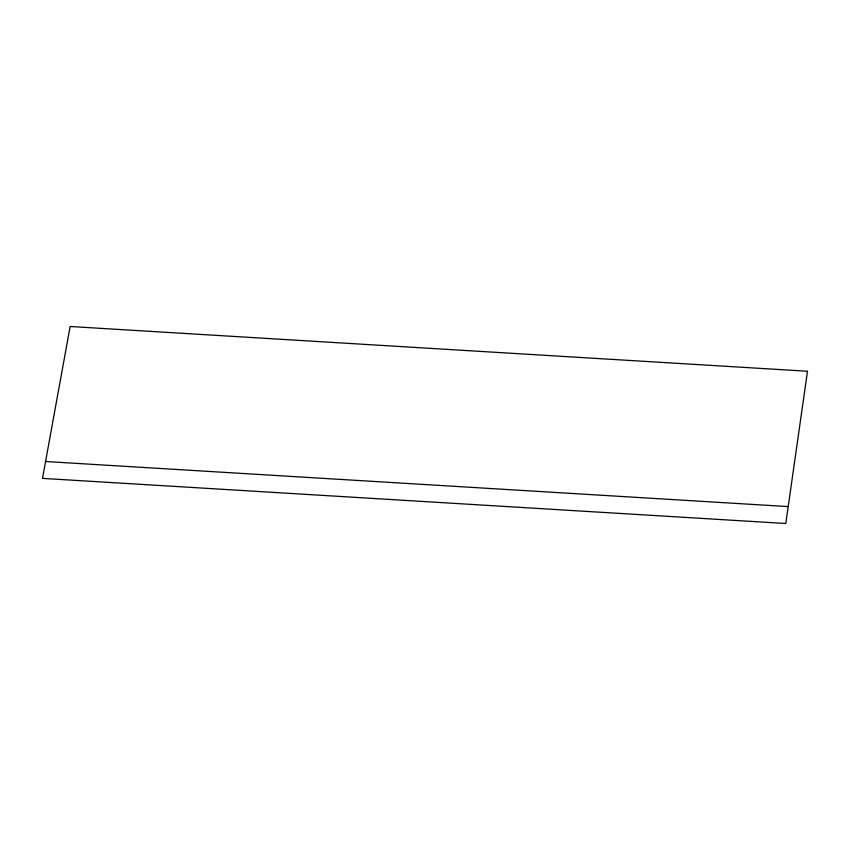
<?xml version="1.0" encoding="UTF-8"?>
<svg xmlns="http://www.w3.org/2000/svg" width="850" height="850" viewBox="0 0 850 850"><rect width="100%" height="100%" fill="white"/><g stroke="black" fill="none" stroke-linecap="round" stroke-linejoin="round"><path stroke-width="1.27" d="M45.571 461.507L788.205 506.589M807.5 371.248L785.793 523.504L42.5 478.38L70.146 326.496L807.5 371.248"/></g></svg>
